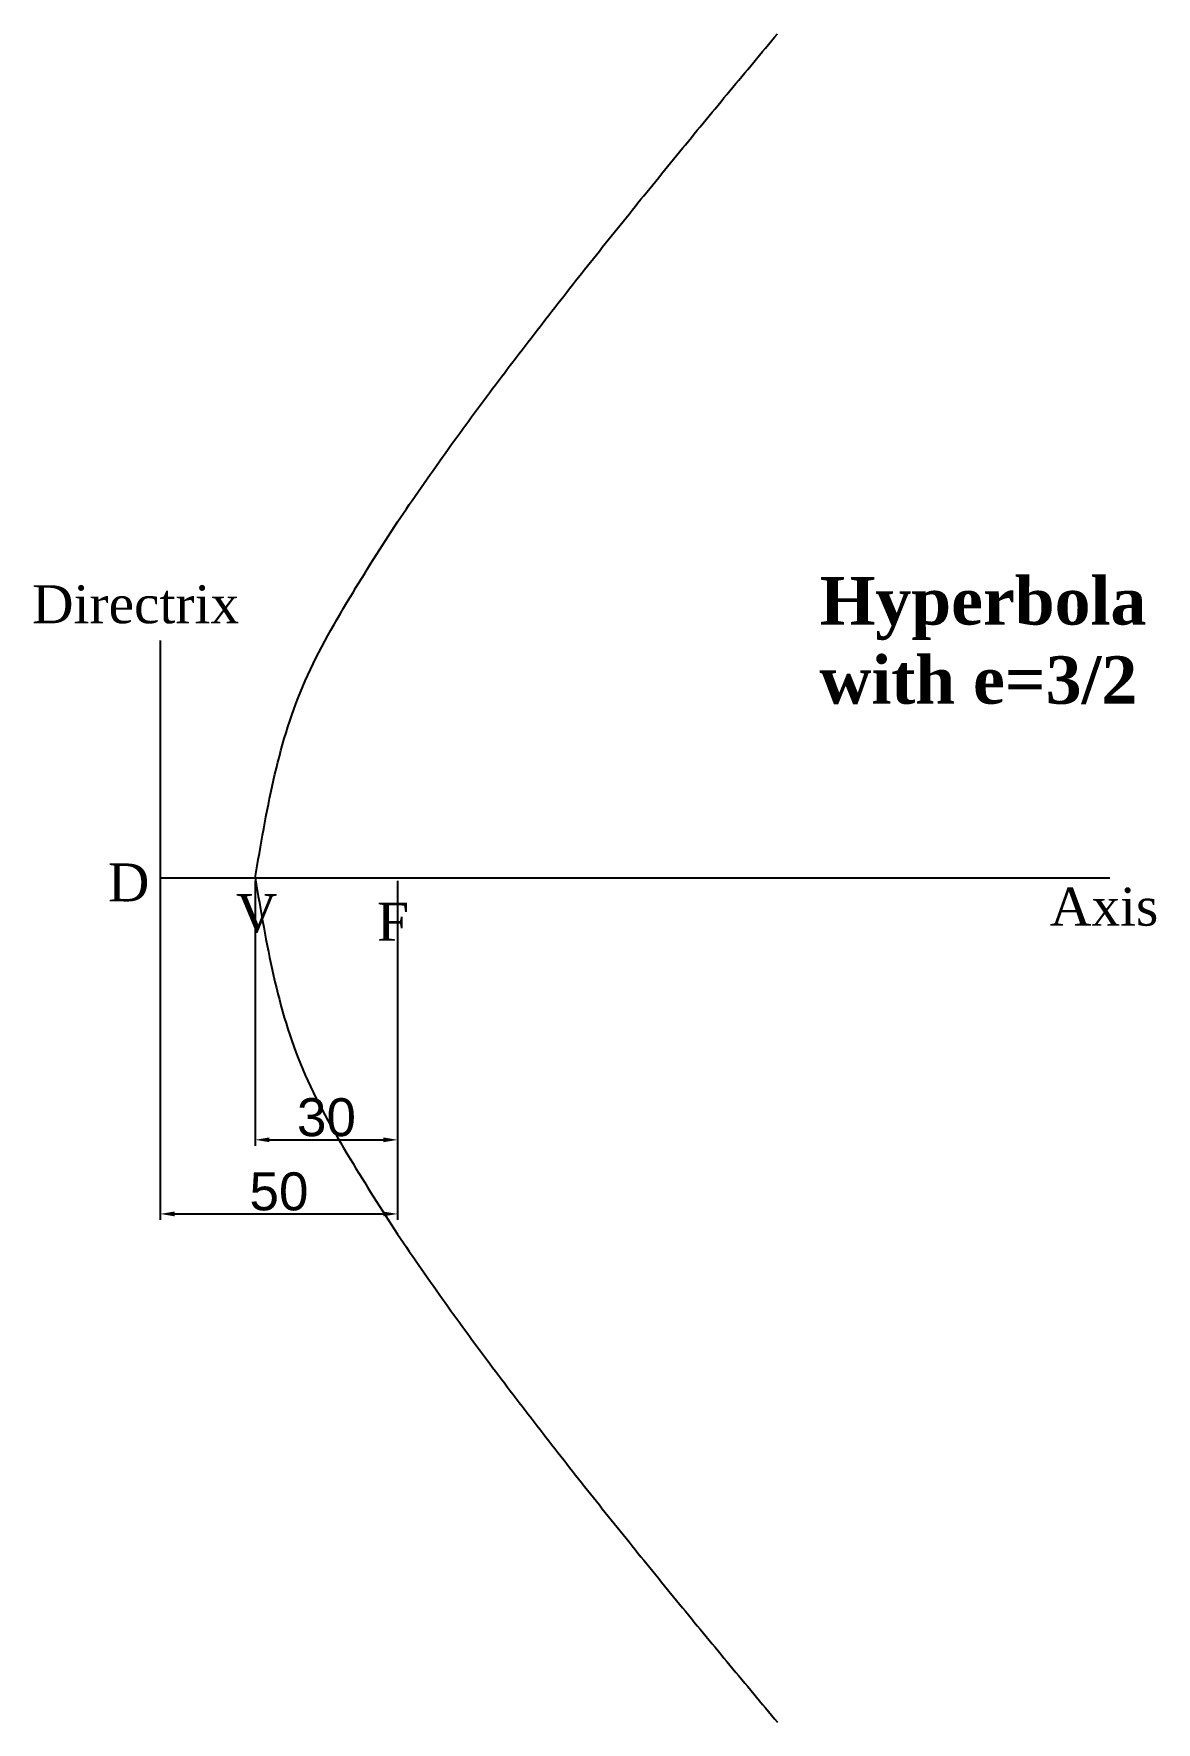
# Model space of a CAD drawing. Header units: millimetres. Extents: x 3410 to 3647, y 1305 to 1661.
import ezdxf

# ---------------------------------------------------------------- set-up
doc = ezdxf.new("R2010")
doc.units = ezdxf.units.MM
doc.header["$PDMODE"] = 34
doc.styles.get("Standard").update_dxf_attribs({"font": 'arial.ttf'})
doc.dimstyles.new('ISO-25', dxfattribs={"dimtxt": 8, "dimasz": 3, "dimexe": 1.25, "dimexo": 0.625, "dimtad": 1, "dimtxsty": 'Standard', "dimcen": 2.5, "dimadec": 0, "dimazin": 0, "dimtfac": 1, "dimtmove": 0, "dimatfit": 3, "dimfxl": 1, "dimarcsym": 0})

# ---------------------------------------------------------------- blocks, each defined once
blk = doc.blocks.new('*D4')
at = {"color": 0, "lineweight": -2, "transparency": 16777216}
for p, q in [((3436.93, 1482.41), (3436.93, 1411.02)), ((3486.93, 1482.41), (3486.93, 1411.02)), ((3439.93, 1412.27), (3483.93, 1412.27))]:
    blk.add_line(p, q, dxfattribs=at)
at = {"color": 0, "transparency": 16777216}
for points in [[(3439.93, 1412.77), (3439.93, 1411.77), (3436.93, 1412.27)], [(3483.93, 1412.77), (3483.93, 1411.77), (3486.93, 1412.27)]]:
    blk.add_solid(points, dxfattribs=at)
at = {"layer": 'Defpoints', "color": 0, "transparency": 16777216}
for p in [(3436.93, 1483.03), (3486.93, 1483.03), (3486.93, 1412.27)]:
    blk.add_point(p, dxfattribs=at)
at = {"color": 0, "transparency": 16777216, "insert": (3461.93, 1416.97), "char_height": 8, "attachment_point": 5}
blk.add_mtext('50', dxfattribs=at)
blk = doc.blocks.new('*D5')
at = {"color": 0, "lineweight": -2, "transparency": 16777216}
for p, q in [((3456.93, 1482.41), (3456.93, 1426.63)), ((3486.93, 1482.41), (3486.93, 1426.63)), ((3459.93, 1427.88), (3483.93, 1427.88))]:
    blk.add_line(p, q, dxfattribs=at)
at = {"color": 0, "transparency": 16777216}
for points in [[(3459.93, 1428.38), (3459.93, 1427.38), (3456.93, 1427.88)], [(3483.93, 1428.38), (3483.93, 1427.38), (3486.93, 1427.88)]]:
    blk.add_solid(points, dxfattribs=at)
at = {"layer": 'Defpoints', "color": 0, "transparency": 16777216}
for p in [(3456.93, 1483.03), (3486.93, 1483.03), (3486.93, 1427.88)]:
    blk.add_point(p, dxfattribs=at)
at = {"color": 0, "transparency": 16777216, "insert": (3471.93, 1432.59), "char_height": 8, "attachment_point": 5}
blk.add_mtext('30', dxfattribs=at)

msp = doc.modelspace()

# ---------------------------------------------------------------- linework, layer by layer
for p, q in [((3436.927, 1533.031), (3436.927, 1433.031)), ((3436.927, 1483.031), (3636.927, 1483.031))]:
    msp.add_line(p, q)
for points in [[(3456.927, 1483.031), (3466.927, 1523.342), (3476.927, 1542.192), (3486.927, 1558.031), (3496.927, 1572.473), (3506.927, 1586.108), (3516.927, 1599.22), (3526.927, 1611.969), (3536.927, 1624.452), (3546.927, 1636.735), (3556.927, 1648.862), (3566.927, 1660.865)], [(3456.927, 1483.031), (3466.927, 1442.719), (3476.927, 1423.87), (3486.927, 1408.031), (3496.927, 1393.588), (3506.927, 1379.953), (3516.927, 1366.841), (3526.927, 1354.093), (3536.927, 1341.609), (3546.927, 1329.327), (3556.927, 1317.2), (3566.927, 1305.197)]]:
    msp.add_spline(points, degree=3)

# ---------------------------------------------------------------- texts
at = {"attachment_point": 1}
for s, width, insert, char_height in [('{\\fTimes New Roman|b0|i0|c0|p18;Directrix}', 14.93648, (3409.932, 1544.699), 8), ('{\\fTimes New Roman|b1|i0|c0|p18;Hyperbola\\Pwith e=3/2}', 80.0773, (3575.815, 1546.412), 10), ('{\\fTimes New Roman|b0|i0|c0|p18;D}', 14.93648, (3425.907, 1486.097), 8), ('{\\fTimes New Roman|b0|i0|c0|p18;V}', 14.93648, (3452.888, 1479.634), 8), ('{\\fTimes New Roman|b0|i0|c0|p18;Axis}', 14.93648, (3624.329, 1480.998), 8), ('{\\fTimes New Roman|b0|i0|c0|p18;F}', 14.93648, (3482.583, 1477.813), 8)]:
    msp.add_mtext_dynamic_manual_height_columns(s, width=width, gutter_width=12.5, heights=[0], dxfattribs=dict(at, insert=insert, char_height=char_height))

# ---------------------------------------------------------------- dimensions: what is measured, and where the dimension line sits
dim = msp.add_linear_dim(base=(3486.927, 1412.265), p1=(3436.927, 1483.031), p2=(3486.927, 1483.031), dimstyle='ISO-25')
dim.commit()
dim.dimension.update_dxf_attribs({"geometry": '*D4', "text_midpoint": (3461.927, 1412.265), "dimtype": 160})
dim = msp.add_linear_dim(base=(3486.927, 1427.88), p1=(3456.927, 1483.031), p2=(3486.927, 1483.031), dimstyle='ISO-25')
dim.commit()
dim.dimension.update_dxf_attribs({"geometry": '*D5', "text_midpoint": (3471.927, 1432.592)})

doc.saveas('drawing.dxf')
